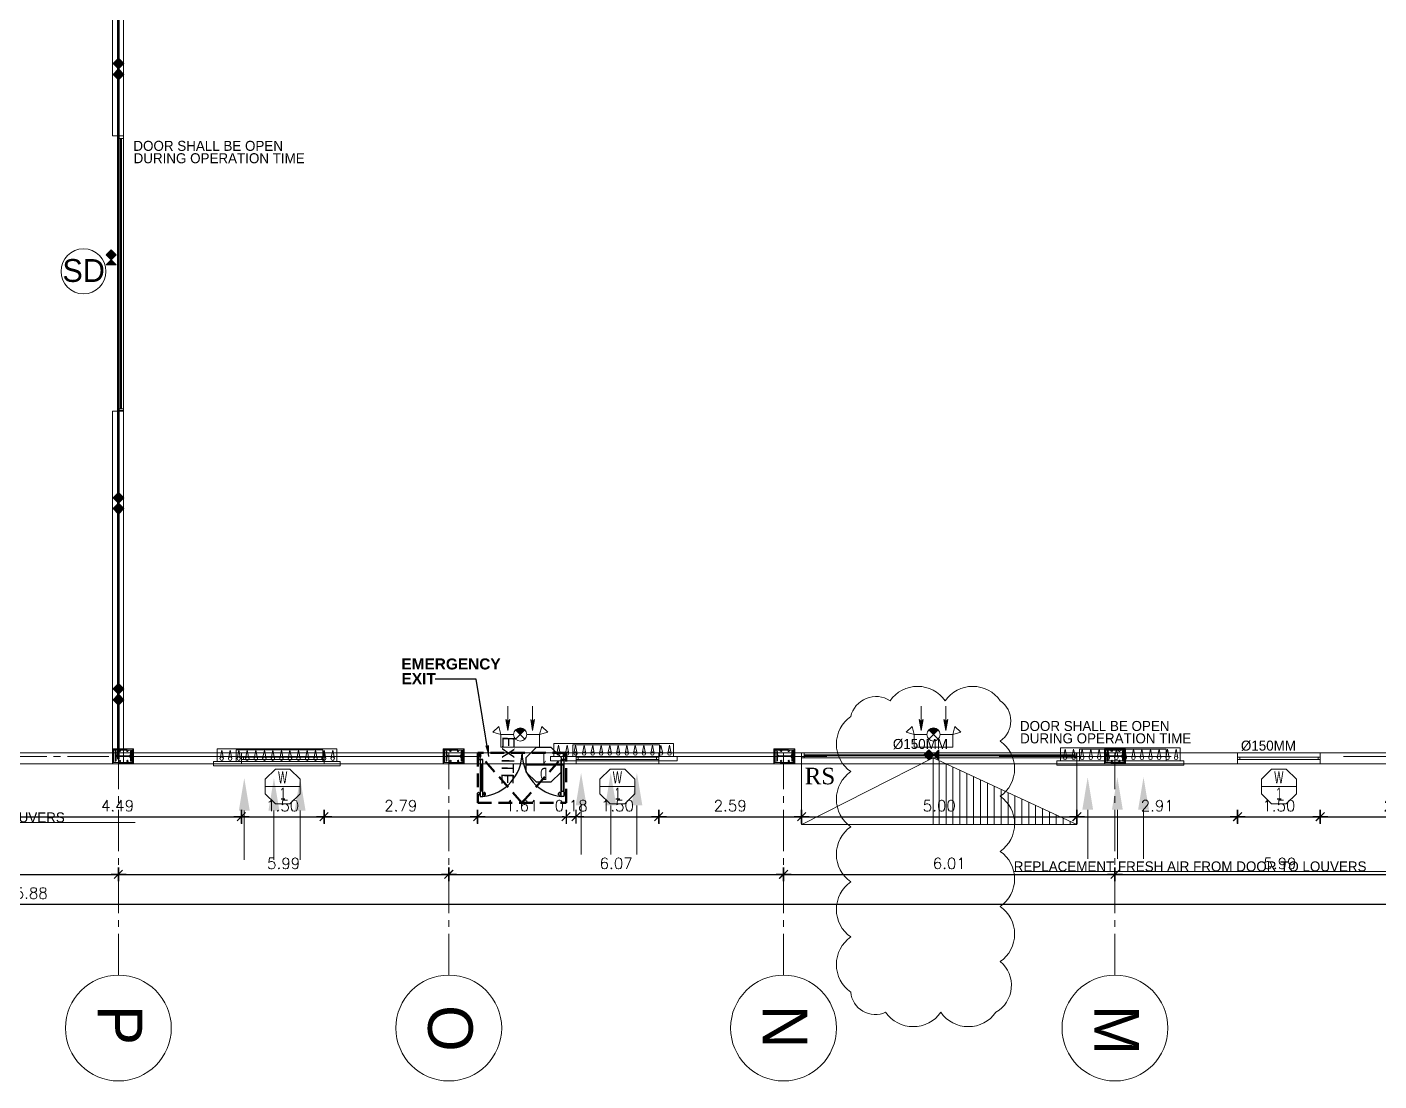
# Model space of a CAD drawing. Header units: inches. Extents: x -68096 to 69834, y -16833 to 17650.
# Drawn here: x 817.82 to 842.35, y 179.15 to 198.27 of the extents above; entities that cross this region are included whole.
import ezdxf
from ezdxf.enums import TextEntityAlignment as Align

# ---------------------------------------------------------------- set-up
doc = ezdxf.new("R2010")
doc.units = ezdxf.units.IN
doc.header["$MEASUREMENT"] = 0
for name, pattern in [('CENTER2', [1.125, 0.75, -0.125, 0.125, -0.125]), ('DASHED2', [0.375, 0.25, -0.125]), ('HIDDEN', [0.375, 0.25, -0.125])]:
    doc.linetypes.add(name, pattern=pattern)
for name, color, linetype in [('1-EX-DUCT', 8, 'Continuous'), ('A-TEXT', 3, 'Continuous'), ('AC3', 2, 'Continuous'), ('AXES', 251, 'CENTER2'), ('DIAMENSION', 240, 'Continuous'), ('DIM18', 40, 'Continuous'), ('ELEV', 37, 'Continuous'), ('FIXTURES', 1, 'Continuous'), ('H-DETL-TEXT', 3, 'Continuous'), ('TEXT', 23, 'Continuous'), ('TILES', 1, 'Continuous'), ('wall plan', 40, 'Continuous'), ('WINC', 2, 'Continuous'), ('WINDOOR', 5, 'Continuous'), ('WINDOW', 30, 'Continuous')]:
    doc.layers.add(name, color=color, linetype=linetype)
for name, color, linetype, lineweight in [('A-BORDER', 7, 'Continuous', 50), ('A-FIX', 1, 'Continuous', 18), ('ELE 6', 14, 'Continuous', 15), ('FIRE EMERGENCY LIGHT', 211, 'Continuous', 30), ('FPS', 172, 'Continuous', 60), ('TEXT30', 62, 'Continuous', 25)]:
    doc.layers.add(name, color=color, linetype=linetype, lineweight=lineweight)
doc.styles.add('Browallia', font='')
doc.styles.add('ISCOP3', font='swissc.ttf')
doc.styles.add('MAHER_TIMES', font='times.ttf')
doc.styles.add('ROMANS', font='romans.shx')
doc.styles.get("Standard").update_dxf_attribs({"font": 'arial.ttf'})
doc.styles.add('STYLE1', font='arialbd.ttf')
doc.styles.get('Browallia').set_extended_font_data('BrowalliaUPC')
doc.dimstyles.new('100', dxfattribs={"dimtxt": 0.2, "dimasz": 0.035, "dimexe": 0, "dimexo": 0, "dimgap": 0.1, "dimtad": 1, "dimzin": 0, "dimdsep": 46, "dimtxsty": 'ROMANS', "dimblk": 'J2', "dimblk1": 'J2', "dimblk2": 'J2', "dimsah": 1, "dimcen": 0, "dimse1": 1, "dimse2": 1, "dimclrd": 1, "dimclre": 1, "dimclrt": 6, "dimadec": 0, "dimazin": 0, "dimtfac": 0.9, "dimtix": 1, "dimtmove": 2, "dimatfit": 3, "dimldrblk": 'J2', "dimfxl": 1, "dimtolj": 1, "dimtzin": 0, "dimarcsym": 0})
doc.dimstyles.new('STANDARD$7', dxfattribs={"dimscale": 500, "dimtxt": 0.7, "dimasz": 5, "dimexe": 0.18, "dimexo": 0.5, "dimgap": 0.2, "dimtad": 0, "dimtih": 1, "dimtoh": 1, "dimdec": 4, "dimzin": 0, "dimdsep": 46, "dimtxsty": 'Standard', "dimcen": 0.09, "dimadec": 0, "dimazin": 0, "dimtfac": 1, "dimtdec": 4, "dimtofl": 0, "dimtmove": 0, "dimatfit": 3, "dimfxl": 1, "dimtolj": 1, "dimtzin": 0, "dimarcsym": 0})

# ---------------------------------------------------------------- blocks, each defined once
blk = doc.blocks.new('FGFGFGGFH')
at = {"layer": 'ELEV', "lineweight": 5, "ltscale": 10}
blk.add_hatch(color=256, dxfattribs=at).paths.add_polyline_path([(240487.056, 378767.641), (240487.056, 378767.596, -0.414214), (240487.036, 378767.576), (240486.836, 378767.576, -0.414214), (240486.816, 378767.596), (240486.816, 378767.641, 0.414214), (240486.796, 378767.661), (240486.786, 378767.661), (240486.786, 378767.461), (240486.796, 378767.461, 0.414214), (240486.816, 378767.481), (240486.816, 378767.526, -0.414214), (240486.836, 378767.546), (240487.036, 378767.546, -0.414214), (240487.056, 378767.526), (240487.056, 378767.481, 0.414214), (240487.076, 378767.461), (240487.086, 378767.461), (240487.086, 378767.661), (240487.076, 378767.661, 0.414214)])
at = {"lineweight": 5}
for p, q in [((240486.752, 378767.701), (240487.132, 378767.701)), ((240486.752, 378767.429), (240486.752, 378767.701)), ((240486.775, 378767.677), (240487.109, 378767.677)), ((240486.775, 378767.452), (240486.775, 378767.677)), ((240487.109, 378767.677), (240487.109, 378767.452)), ((240487.132, 378767.701), (240487.132, 378767.429)), ((240487.132, 378767.429), (240486.752, 378767.429)), ((240487.109, 378767.452), (240486.775, 378767.452))]:
    blk.add_line(p, q, dxfattribs=at)
at = {"linetype": 'HIDDEN', "lineweight": 5}
for p, q in [((240486.76, 378767.693), (240487.124, 378767.693)), ((240486.76, 378767.436), (240486.76, 378767.693)), ((240486.767, 378767.685), (240487.117, 378767.685)), ((240486.767, 378767.444), (240486.767, 378767.685)), ((240487.117, 378767.685), (240487.117, 378767.444)), ((240487.124, 378767.693), (240487.124, 378767.436)), ((240487.124, 378767.436), (240486.76, 378767.436)), ((240487.117, 378767.444), (240486.767, 378767.444))]:
    blk.add_line(p, q, dxfattribs=at)
at = {"lineweight": 5}
for centre in [(240486.86, 378767.651), (240486.999, 378767.651), (240486.86, 378767.465), (240487, 378767.463)]:
    blk.add_circle(centre, 0.0141, dxfattribs=at)
blk = doc.blocks.new('J2')
for p, q in [((-4, 0), (0, 0)), ((-2.19, -2.19), (2.15, 2.15)), ((0, 3.53), (0, -3.59)), ((0, 0), (3.82, 0))]:
    blk.add_line(p, q)
blk = doc.blocks.new('*D189')
at = {"color": 251, "lineweight": -2, "transparency": 16777216}
blk.add_line((813.542, 182.896), (819.446, 182.896), dxfattribs=at)
at = {"layer": 'Defpoints', "color": 0, "transparency": 16777216}
for p in [(819.481, 182.896), (813.507, 182.437), (819.481, 182.271)]:
    blk.add_point(p, dxfattribs=at)
at = {"color": 251, "lineweight": -2, "transparency": 16777216, "xscale": 0.035, "yscale": 0.035, "zscale": 0.035, "rotation": 180}
blk.add_blockref('J2', (813.507, 182.896), dxfattribs=at)
at = {"color": 251, "lineweight": -2, "transparency": 16777216, "xscale": 0.035, "yscale": 0.035, "zscale": 0.035}
blk.add_blockref('J2', (819.481, 182.896), dxfattribs=at)
at = {"color": 251, "lineweight": 0, "transparency": 16777216, "insert": (816.494, 183.096), "char_height": 0.2, "attachment_point": 5, "style": 'ROMANS'}
blk.add_mtext('\\A1;5.97', dxfattribs=at)
blk = doc.blocks.new('*D190')
at = {"color": 251, "lineweight": -2, "transparency": 16777216}
blk.add_line((819.516, 182.896), (825.441, 182.896), dxfattribs=at)
at = {"layer": 'Defpoints', "color": 0, "transparency": 16777216}
for p in [(825.476, 182.896), (819.481, 182.271), (825.476, 182.045)]:
    blk.add_point(p, dxfattribs=at)
at = {"color": 251, "lineweight": -2, "transparency": 16777216, "xscale": 0.035, "yscale": 0.035, "zscale": 0.035, "rotation": 180}
blk.add_blockref('J2', (819.481, 182.896), dxfattribs=at)
at = {"color": 251, "lineweight": -2, "transparency": 16777216, "xscale": 0.035, "yscale": 0.035, "zscale": 0.035}
blk.add_blockref('J2', (825.476, 182.896), dxfattribs=at)
at = {"color": 251, "lineweight": 0, "transparency": 16777216, "insert": (822.479, 183.096), "char_height": 0.2, "attachment_point": 5, "style": 'ROMANS'}
blk.add_mtext('\\A1;5.99', dxfattribs=at)
blk = doc.blocks.new('*D191')
at = {"color": 251, "lineweight": -2, "transparency": 16777216}
blk.add_line((825.511, 182.896), (831.515, 182.896), dxfattribs=at)
at = {"layer": 'Defpoints', "color": 0, "transparency": 16777216}
for p in [(831.55, 182.896), (825.476, 182.045), (831.55, 181.954)]:
    blk.add_point(p, dxfattribs=at)
at = {"color": 251, "lineweight": -2, "transparency": 16777216, "xscale": 0.035, "yscale": 0.035, "zscale": 0.035, "rotation": 180}
blk.add_blockref('J2', (825.476, 182.896), dxfattribs=at)
at = {"color": 251, "lineweight": -2, "transparency": 16777216, "xscale": 0.035, "yscale": 0.035, "zscale": 0.035}
blk.add_blockref('J2', (831.55, 182.896), dxfattribs=at)
at = {"color": 251, "lineweight": 0, "transparency": 16777216, "insert": (828.513, 183.096), "char_height": 0.2, "attachment_point": 5, "style": 'ROMANS'}
blk.add_mtext('\\A1;6.07', dxfattribs=at)
blk = doc.blocks.new('*D192')
at = {"color": 251, "lineweight": -2, "transparency": 16777216}
blk.add_line((831.585, 182.896), (837.528, 182.896), dxfattribs=at)
at = {"layer": 'Defpoints', "color": 0, "transparency": 16777216}
for p in [(837.563, 182.896), (831.55, 181.954), (837.563, 181.773)]:
    blk.add_point(p, dxfattribs=at)
at = {"color": 251, "lineweight": -2, "transparency": 16777216, "xscale": 0.035, "yscale": 0.035, "zscale": 0.035, "rotation": 180}
blk.add_blockref('J2', (831.55, 182.896), dxfattribs=at)
at = {"color": 251, "lineweight": -2, "transparency": 16777216, "xscale": 0.035, "yscale": 0.035, "zscale": 0.035}
blk.add_blockref('J2', (837.563, 182.896), dxfattribs=at)
at = {"color": 251, "lineweight": 0, "transparency": 16777216, "insert": (834.557, 183.096), "char_height": 0.2, "attachment_point": 5, "style": 'ROMANS'}
blk.add_mtext('\\A1;6.01', dxfattribs=at)
blk = doc.blocks.new('*D193')
at = {"color": 251, "lineweight": -2, "transparency": 16777216}
blk.add_line((837.598, 182.896), (843.517, 182.896), dxfattribs=at)
at = {"layer": 'Defpoints', "color": 0, "transparency": 16777216}
for p in [(843.552, 182.896), (837.563, 181.773), (843.552, 181.728)]:
    blk.add_point(p, dxfattribs=at)
at = {"color": 251, "lineweight": -2, "transparency": 16777216, "xscale": 0.035, "yscale": 0.035, "zscale": 0.035, "rotation": 180}
blk.add_blockref('J2', (837.563, 182.896), dxfattribs=at)
at = {"color": 251, "lineweight": -2, "transparency": 16777216, "xscale": 0.035, "yscale": 0.035, "zscale": 0.035}
blk.add_blockref('J2', (843.552, 182.896), dxfattribs=at)
at = {"color": 251, "lineweight": 0, "transparency": 16777216, "insert": (840.558, 183.096), "char_height": 0.2, "attachment_point": 5, "style": 'ROMANS'}
blk.add_mtext('\\A1;5.99', dxfattribs=at)
blk = doc.blocks.new('door front')
at = {"linetype": 'DASHED2'}
for q in [(0, 0), (1.602, 0)]:
    blk.add_line((0.801, 0.905), q, dxfattribs=at)
blk.add_lwpolyline([(0, 0), (1.602, 0), (1.602, 0.905), (0, 0.905)], close=True, dxfattribs=at)
at = {"layer": 'WINC'}
blk.add_line((0.724, 0.216), (0.091, 0.216), dxfattribs=at)
blk.add_lwpolyline([(0.091, 0.085), (0.091, 0.348), (0.276, 0.533), (0.539, 0.533), (0.724, 0.348), (0.724, 0.085), (0.539, -0.1), (0.276, -0.1)], close=True, dxfattribs=at)
at = {"layer": 'WINDOOR'}
for p, q in [((-0.007, 0.765), (-0.007, 0.732)), ((0.024, 0.752), (0.04, 0.752)), ((0.024, 0.737), (0.04, 0.737)), ((0.04, 0.695), (0.04, 0.795)), ((0.09, 0.795), (0.09, 0.12)), ((0.106, 0.752), (0.09, 0.752)), ((0.106, 0.737), (0.09, 0.737)), ((1.494, 0.752), (1.51, 0.752)), ((1.494, 0.737), (1.51, 0.737)), ((1.56, 0.695), (1.56, 0.795)), ((1.576, 0.752), (1.56, 0.752)), ((1.576, 0.737), (1.56, 0.737)), ((0.09, 0.695), (0.04, 0.695)), ((1.51, 0.695), (1.56, 0.695)), ((0.09, 0.22), (0.04, 0.22)), ((1.51, 0.22), (1.56, 0.22))]:
    blk.add_line(p, q, dxfattribs=at)
at = {"layer": 'WINDOOR', "color": 1}
for p, q in [((1.51, 0.795), (1.51, 0.12)), ((0, 0), (0, 0.12)), ((0, 0.12), (0.09, 0.12)), ((0.05, 0), (0, 0)), ((1.6, 0.12), (1.51, 0.12)), ((1.55, 0), (1.6, 0))]:
    blk.add_line(p, q, dxfattribs=at)
at = {"layer": 'WINDOOR'}
for points in [[(0.024, 0.727), (0.024, 0.762)], [(0.106, 0.727), (0.106, 0.762)], [(0.137, 0.765), (0.137, 0.736)], [(1.463, 0.765), (1.463, 0.736)], [(1.494, 0.727), (1.494, 0.762)], [(1.576, 0.727), (1.576, 0.762)], [(1.607, 0.765), (1.607, 0.732)], [(0.05, 0.22), (0.05, 0.695)], [(0.08, 0.695), (0.08, 0.22)], [(1.52, 0.695), (1.52, 0.22)], [(1.55, 0.22), (1.55, 0.695)]]:
    blk.add_lwpolyline(points, dxfattribs=at)
for points in [[(0.04, 0.12), (0.04, 0.795), (0.09, 0.795), (0.09, 0.12)], [(1.56, 0.12), (1.56, 0.795), (1.51, 0.795), (1.51, 0.12)], [(0, 0), (0, 0.12), (0.04, 0.12), (0.04, 0.07), (0.05, 0.07), (0.05, 0)], [(1.6, 0), (1.6, 0.12), (1.56, 0.12), (1.56, 0.07), (1.55, 0.07), (1.55, 0)]]:
    blk.add_lwpolyline(points, close=True, dxfattribs=at)
for centre, radius, start, end in [((0.008, 0.752), 0.0197, 31.4112, 136.5903), ((0, 0), 0.8, 0, 83.5406), ((0.122, 0.752), 0.0197, 43.4097, 148.5888), ((1.6, 0), 0.8, 96.4594, 180), ((1.478, 0.752), 0.0197, 31.4112, 136.5903), ((1.592, 0.752), 0.0197, 43.4097, 148.5888), ((0.011, 0.741), 0.0199, 208.8113, 313.389), ((0.119, 0.74), 0.0184, 224.2297, 347.8432), ((1.481, 0.74), 0.0184, 192.1568, 315.7703), ((1.589, 0.741), 0.0199, 226.611, 331.1887)]:
    blk.add_arc(centre, radius, start, end, dxfattribs=at)
at = {"layer": 'TEXT', "style": 'ISCOP3', "width": 0.7}
for s, p in [('D', (0.408, 0.382)), ('1', (0.403, 0.088))]:
    blk.add_text(s, height=0.22, dxfattribs=at).set_placement(p, align=Align.MIDDLE)
blk = doc.blocks.new('*D172')
at = {"color": 251, "lineweight": -2, "transparency": 16777216}
blk.add_line((817.253, 183.942), (821.677, 183.942), dxfattribs=at)
at = {"layer": 'Defpoints', "color": 0, "transparency": 16777216}
for p in [(817.218, 184.982), (821.712, 184.902), (821.712, 183.942)]:
    blk.add_point(p, dxfattribs=at)
at = {"color": 251, "lineweight": -2, "transparency": 16777216, "xscale": 0.035, "yscale": 0.035, "zscale": 0.035, "rotation": 180}
blk.add_blockref('J2', (817.218, 183.942), dxfattribs=at)
at = {"color": 251, "lineweight": -2, "transparency": 16777216, "xscale": 0.035, "yscale": 0.035, "zscale": 0.035}
blk.add_blockref('J2', (821.712, 183.942), dxfattribs=at)
at = {"color": 251, "lineweight": 0, "transparency": 16777216, "insert": (819.465, 184.142), "char_height": 0.2, "attachment_point": 5, "style": 'ROMANS'}
blk.add_mtext('\\A1;4.49', dxfattribs=at)
blk = doc.blocks.new('*D173')
at = {"color": 251, "lineweight": -2, "transparency": 16777216}
blk.add_line((821.747, 183.942), (823.177, 183.942), dxfattribs=at)
at = {"layer": 'Defpoints', "color": 0, "transparency": 16777216}
for p in [(823.212, 184.982), (821.712, 184.902), (823.212, 183.942)]:
    blk.add_point(p, dxfattribs=at)
at = {"color": 251, "lineweight": -2, "transparency": 16777216, "xscale": 0.035, "yscale": 0.035, "zscale": 0.035, "rotation": 180}
blk.add_blockref('J2', (821.712, 183.942), dxfattribs=at)
at = {"color": 251, "lineweight": -2, "transparency": 16777216, "xscale": 0.035, "yscale": 0.035, "zscale": 0.035}
blk.add_blockref('J2', (823.212, 183.942), dxfattribs=at)
at = {"color": 251, "lineweight": 0, "transparency": 16777216, "insert": (822.462, 184.142), "char_height": 0.2, "attachment_point": 5, "style": 'ROMANS'}
blk.add_mtext('\\A1;1.50', dxfattribs=at)
blk = doc.blocks.new('*D174')
at = {"color": 251, "lineweight": -2, "transparency": 16777216}
blk.add_line((823.247, 183.942), (825.963, 183.942), dxfattribs=at)
at = {"layer": 'Defpoints', "color": 0, "transparency": 16777216}
for p in [(823.212, 184.982), (825.998, 184.337), (825.998, 183.942)]:
    blk.add_point(p, dxfattribs=at)
at = {"color": 251, "lineweight": -2, "transparency": 16777216, "xscale": 0.035, "yscale": 0.035, "zscale": 0.035, "rotation": 180}
blk.add_blockref('J2', (823.212, 183.942), dxfattribs=at)
at = {"color": 251, "lineweight": -2, "transparency": 16777216, "xscale": 0.035, "yscale": 0.035, "zscale": 0.035}
blk.add_blockref('J2', (825.998, 183.942), dxfattribs=at)
at = {"color": 251, "lineweight": 0, "transparency": 16777216, "insert": (824.605, 184.142), "char_height": 0.2, "attachment_point": 5, "style": 'ROMANS'}
blk.add_mtext('\\A1;2.79', dxfattribs=at)
blk = doc.blocks.new('*D175')
at = {"color": 251, "lineweight": -2, "transparency": 16777216}
blk.add_line((826.033, 183.942), (827.57, 183.942), dxfattribs=at)
at = {"layer": 'Defpoints', "color": 0, "transparency": 16777216}
for p in [(825.998, 184.337), (827.605, 184.197), (827.605, 183.942)]:
    blk.add_point(p, dxfattribs=at)
at = {"color": 251, "lineweight": -2, "transparency": 16777216, "xscale": 0.035, "yscale": 0.035, "zscale": 0.035, "rotation": 180}
blk.add_blockref('J2', (825.998, 183.942), dxfattribs=at)
at = {"color": 251, "lineweight": -2, "transparency": 16777216, "xscale": 0.035, "yscale": 0.035, "zscale": 0.035}
blk.add_blockref('J2', (827.605, 183.942), dxfattribs=at)
at = {"color": 251, "lineweight": 0, "transparency": 16777216, "insert": (826.802, 184.142), "char_height": 0.2, "attachment_point": 5, "style": 'ROMANS'}
blk.add_mtext('\\A1;1.61', dxfattribs=at)
blk = doc.blocks.new('*D176')
at = {"color": 251, "lineweight": -2, "transparency": 16777216}
for p, q in [((827.57, 183.942), (827.535, 183.942)), ((827.605, 183.942), (827.786, 183.942)), ((827.821, 183.942), (827.856, 183.942))]:
    blk.add_line(p, q, dxfattribs=at)
at = {"layer": 'Defpoints', "color": 0, "transparency": 16777216}
for p in [(827.786, 184.902), (827.605, 184.197), (827.786, 183.942)]:
    blk.add_point(p, dxfattribs=at)
at = {"color": 251, "lineweight": -2, "transparency": 16777216, "xscale": 0.035, "yscale": 0.035, "zscale": 0.035}
blk.add_blockref('J2', (827.605, 183.942), dxfattribs=at)
at = {"color": 251, "lineweight": -2, "transparency": 16777216, "xscale": 0.035, "yscale": 0.035, "zscale": 0.035, "rotation": 180}
blk.add_blockref('J2', (827.786, 183.942), dxfattribs=at)
at = {"color": 251, "lineweight": 0, "transparency": 16777216, "insert": (827.696, 184.142), "char_height": 0.2, "attachment_point": 5, "style": 'ROMANS'}
blk.add_mtext('\\A1;0.18', dxfattribs=at)
blk = doc.blocks.new('*D177')
at = {"color": 251, "lineweight": -2, "transparency": 16777216}
blk.add_line((827.821, 183.942), (829.251, 183.942), dxfattribs=at)
at = {"layer": 'Defpoints', "color": 0, "transparency": 16777216}
for p in [(827.786, 184.902), (829.286, 184.902), (829.286, 183.942)]:
    blk.add_point(p, dxfattribs=at)
at = {"color": 251, "lineweight": -2, "transparency": 16777216, "xscale": 0.035, "yscale": 0.035, "zscale": 0.035, "rotation": 180}
blk.add_blockref('J2', (827.786, 183.942), dxfattribs=at)
at = {"color": 251, "lineweight": -2, "transparency": 16777216, "xscale": 0.035, "yscale": 0.035, "zscale": 0.035}
blk.add_blockref('J2', (829.286, 183.942), dxfattribs=at)
at = {"color": 251, "lineweight": 0, "transparency": 16777216, "insert": (828.536, 184.142), "char_height": 0.2, "attachment_point": 5, "style": 'ROMANS'}
blk.add_mtext('\\A1;1.50', dxfattribs=at)
blk = doc.blocks.new('*D178')
at = {"color": 251, "lineweight": -2, "transparency": 16777216}
blk.add_line((829.321, 183.942), (831.843, 183.942), dxfattribs=at)
at = {"layer": 'Defpoints', "color": 0, "transparency": 16777216}
for p in [(829.286, 184.902), (831.878, 184.379), (831.878, 183.942)]:
    blk.add_point(p, dxfattribs=at)
at = {"color": 251, "lineweight": -2, "transparency": 16777216, "xscale": 0.035, "yscale": 0.035, "zscale": 0.035, "rotation": 180}
blk.add_blockref('J2', (829.286, 183.942), dxfattribs=at)
at = {"color": 251, "lineweight": -2, "transparency": 16777216, "xscale": 0.035, "yscale": 0.035, "zscale": 0.035}
blk.add_blockref('J2', (831.878, 183.942), dxfattribs=at)
at = {"color": 251, "lineweight": 0, "transparency": 16777216, "insert": (830.582, 184.142), "char_height": 0.2, "attachment_point": 5, "style": 'ROMANS'}
blk.add_mtext('\\A1;2.59', dxfattribs=at)
blk = doc.blocks.new('*D179')
at = {"color": 251, "lineweight": -2, "transparency": 16777216}
blk.add_line((831.913, 183.942), (836.838, 183.942), dxfattribs=at)
at = {"layer": 'Defpoints', "color": 0, "transparency": 16777216}
for p in [(831.878, 184.379), (836.873, 184.379), (836.873, 183.942)]:
    blk.add_point(p, dxfattribs=at)
at = {"color": 251, "lineweight": -2, "transparency": 16777216, "xscale": 0.035, "yscale": 0.035, "zscale": 0.035, "rotation": 180}
blk.add_blockref('J2', (831.878, 183.942), dxfattribs=at)
at = {"color": 251, "lineweight": -2, "transparency": 16777216, "xscale": 0.035, "yscale": 0.035, "zscale": 0.035}
blk.add_blockref('J2', (836.873, 183.942), dxfattribs=at)
at = {"color": 251, "lineweight": 0, "transparency": 16777216, "insert": (834.376, 184.142), "char_height": 0.2, "attachment_point": 5, "style": 'ROMANS'}
blk.add_mtext('\\A1;5.00', dxfattribs=at)
blk = doc.blocks.new('*D180')
at = {"color": 251, "lineweight": -2, "transparency": 16777216}
blk.add_line((836.908, 183.942), (839.753, 183.942), dxfattribs=at)
at = {"layer": 'Defpoints', "color": 0, "transparency": 16777216}
for p in [(839.788, 184.902), (836.873, 184.379), (839.788, 183.942)]:
    blk.add_point(p, dxfattribs=at)
at = {"color": 251, "lineweight": -2, "transparency": 16777216, "xscale": 0.035, "yscale": 0.035, "zscale": 0.035, "rotation": 180}
blk.add_blockref('J2', (836.873, 183.942), dxfattribs=at)
at = {"color": 251, "lineweight": -2, "transparency": 16777216, "xscale": 0.035, "yscale": 0.035, "zscale": 0.035}
blk.add_blockref('J2', (839.788, 183.942), dxfattribs=at)
at = {"color": 251, "lineweight": 0, "transparency": 16777216, "insert": (838.331, 184.142), "char_height": 0.2, "attachment_point": 5, "style": 'ROMANS'}
blk.add_mtext('\\A1;2.91', dxfattribs=at)
blk = doc.blocks.new('*D181')
at = {"color": 251, "lineweight": -2, "transparency": 16777216}
blk.add_line((839.823, 183.942), (841.253, 183.942), dxfattribs=at)
at = {"layer": 'Defpoints', "color": 0, "transparency": 16777216}
for p in [(839.788, 184.902), (841.288, 184.902), (841.288, 183.942)]:
    blk.add_point(p, dxfattribs=at)
at = {"color": 251, "lineweight": -2, "transparency": 16777216, "xscale": 0.035, "yscale": 0.035, "zscale": 0.035, "rotation": 180}
blk.add_blockref('J2', (839.788, 183.942), dxfattribs=at)
at = {"color": 251, "lineweight": -2, "transparency": 16777216, "xscale": 0.035, "yscale": 0.035, "zscale": 0.035}
blk.add_blockref('J2', (841.288, 183.942), dxfattribs=at)
at = {"color": 251, "lineweight": 0, "transparency": 16777216, "insert": (840.538, 184.142), "char_height": 0.2, "attachment_point": 5, "style": 'ROMANS'}
blk.add_mtext('\\A1;1.50', dxfattribs=at)
blk = doc.blocks.new('*D182')
at = {"color": 251, "lineweight": -2, "transparency": 16777216}
blk.add_line((841.323, 183.942), (844.151, 183.942), dxfattribs=at)
at = {"layer": 'Defpoints', "color": 0, "transparency": 16777216}
for p in [(841.288, 184.902), (844.186, 184.379), (844.186, 183.942)]:
    blk.add_point(p, dxfattribs=at)
at = {"color": 251, "lineweight": -2, "transparency": 16777216, "xscale": 0.035, "yscale": 0.035, "zscale": 0.035, "rotation": 180}
blk.add_blockref('J2', (841.288, 183.942), dxfattribs=at)
at = {"color": 251, "lineweight": -2, "transparency": 16777216, "xscale": 0.035, "yscale": 0.035, "zscale": 0.035}
blk.add_blockref('J2', (844.186, 183.942), dxfattribs=at)
at = {"color": 251, "lineweight": 0, "transparency": 16777216, "insert": (842.737, 184.142), "char_height": 0.2, "attachment_point": 5, "style": 'ROMANS'}
blk.add_mtext('\\A1;2.90', dxfattribs=at)
blk = doc.blocks.new('*D210')
at = {"color": 251, "lineweight": -2, "transparency": 16777216}
blk.add_line((779.908, 182.354), (855.718, 182.354), dxfattribs=at)
at = {"layer": 'Defpoints', "color": 0, "transparency": 16777216}
for p in [(855.753, 182.354), (779.873, 179.323), (855.753, 179.323)]:
    blk.add_point(p, dxfattribs=at)
at = {"color": 251, "lineweight": -2, "transparency": 16777216, "xscale": 0.035, "yscale": 0.035, "zscale": 0.035, "rotation": 180}
blk.add_blockref('J2', (779.873, 182.354), dxfattribs=at)
at = {"color": 251, "lineweight": -2, "transparency": 16777216, "xscale": 0.035, "yscale": 0.035, "zscale": 0.035}
blk.add_blockref('J2', (855.753, 182.354), dxfattribs=at)
at = {"color": 251, "lineweight": 0, "transparency": 16777216, "insert": (817.813, 182.554), "char_height": 0.2, "attachment_point": 5, "style": 'ROMANS'}
blk.add_mtext('\\A1;75.88', dxfattribs=at)
blk = doc.blocks.new('F.A.L.')
at = {"layer": 'AC3', "color": 1, "linetype": 'Continuous', "lineweight": 0}
for p, q in [((-733, 411), (-1441, 411)), ((-733, 34), (-1441, 34)), ((-733, -394), (-1441, -394))]:
    blk.add_line(p, q, dxfattribs=at)
for points in [[(-733, 490), (-733, 333), (-263, 411)], [(-733, 112), (-733, -45), (-263, 34)], [(-733, -316), (-733, -472), (-263, -394)]]:
    blk.add_solid(points, dxfattribs=at)
at = {"layer": 'ELE 6', "lineweight": 0}
blk.add_lwpolyline([(-26, -513), (-26, 737), (141, 737), (141, -513), (-26, -513)], dxfattribs=at)
at = {"layer": 'H-DETL-TEXT', "color": 12, "lineweight": 0}
blk.add_lwpolyline([(-88, -837), (-26, -837), (-26, 991), (-88, 991)], close=True, dxfattribs=at)
for points in [[(-26, -785), (159, -785), (159, 939), (-26, 939)], [(16, 906), (139, 881), (16, 856)], [(16, 783), (139, 758), (16, 733)], [(16, 659), (139, 635), (16, 610)], [(16, 536), (139, 512), (16, 487)], [(16, 413), (139, 388), (16, 364)], [(16, 290), (139, 265), (16, 241)], [(16, 167), (139, 142), (16, 118)], [(16, 44), (139, 19), (16, -6)], [(16, -79), (139, -104), (16, -129)], [(16, -203), (139, -227), (16, -252)], [(16, -326), (139, -350), (16, -375)], [(16, -449), (139, -474), (16, -498)], [(16, -572), (139, -597), (16, -621)], [(16, -695), (139, -720), (16, -744)]]:
    blk.add_lwpolyline(points, dxfattribs=at)
for centre in [(16, 881), (16, 758), (16, 635), (16, 512), (16, 388), (16, 265), (16, 142), (16, 19), (16, -104), (16, -227), (16, -350), (16, -474), (16, -597), (16, -720)]:
    blk.add_circle(centre, 24.6, dxfattribs=at)

msp = doc.modelspace()

# ---------------------------------------------------------------- hatches: boundary and pattern name
at = {"layer": 'FIRE EMERGENCY LIGHT', "lineweight": 0, "true_color": 0x636466}
for points in [[(819.48112, 197.51083), (819.38306, 197.60888), (819.48112, 197.70694), (819.57917, 197.60888)], [(819.48112, 197.31472), (819.57917, 197.41278), (819.48112, 197.51083), (819.38306, 197.41278)], [(819.25691, 194.13566), (819.34749, 194.04508), (819.43808, 194.13566), (819.34749, 194.22624)], [(819.25691, 193.95449), (819.43808, 193.95449), (819.34749, 194.04508)], [(819.48112, 189.63124), (819.38306, 189.72929), (819.48112, 189.82735), (819.57917, 189.72929)], [(819.48112, 189.43513), (819.57917, 189.53318), (819.48112, 189.63124), (819.38306, 189.53318)], [(819.48112, 186.16441), (819.38306, 186.26246), (819.48112, 186.36052), (819.57917, 186.26246)], [(819.48112, 185.9683), (819.57917, 186.06636), (819.48112, 186.16441), (819.38306, 186.06636)], [(826.51355, 185.70641), (826.54837, 185.64956), (826.5832, 185.70641), (826.54837, 185.50723)], [(827.03147, 185.70641), (826.99664, 185.64956), (826.96181, 185.70641), (826.99664, 185.50723)], [(834.01172, 185.70641), (834.04655, 185.64956), (834.08138, 185.70641), (834.04655, 185.50723)], [(834.52964, 185.70641), (834.49482, 185.64956), (834.45999, 185.70641), (834.49482, 185.50723)], [(826.85721, 185.51931, 0.19891237), (826.77251, 185.55439, 0.19891237), (826.68781, 185.51931), (826.77251, 185.43461)], [(834.35538, 185.51931, 0.19891237), (834.27068, 185.55439, 0.19891237), (834.18598, 185.51931), (834.27068, 185.43461)], [(834.18498, 184.97586), (834.27556, 185.06645), (834.18498, 185.15703), (834.0944, 185.06645)], [(834.36614, 184.97586), (834.36614, 185.15703), (834.27556, 185.06645)]]:
    msp.add_hatch(color=251, dxfattribs=at).paths.add_polyline_path(points)
at = {"layer": 'TILES', "lineweight": 0, "ltscale": 10, "true_color": 0x636466}
h = msp.add_hatch(dxfattribs=at)
h.set_pattern_fill('ANSI31', color=251, angle=225, style=0)
h.set_pattern_definition([(270, (836.87338, 185.01211), (0.125, 6e-12), [])])
h.paths.add_polyline_path([(834.2641, 183.8005), (836.87338, 183.8005), (836.87338, 183.80079), (834.2641, 185.01211)])

# ---------------------------------------------------------------- linework, layer by layer
at = {"color": 251, "lineweight": 0, "true_color": 0x636466}
for p, q in [((819.57307, 184.90211), (819.57307, 248.25987)), ((819.37307, 196.29651), (819.37307, 203.59519)), ((819.37307, 184.90211), (819.37307, 191.30139))]:
    msp.add_line(p, q, dxfattribs=at)
at = {"linetype": 'DASHED2', "lineweight": 0, "ltscale": 3}
msp.add_line((819.48112, 247.98766), (819.48112, 185.17433), dxfattribs=at)
at = {"color": 1, "lineweight": 0}
for p, q in [((812.10777, 183.83949), (819.78627, 183.83949)), ((835.7275, 182.95019), (843.406, 182.95019))]:
    msp.add_line(p, q, dxfattribs=at)
at = {"color": 251, "lineweight": 0, "true_color": 0x636466}
for points in [[(779.87345, 248.25987), (855.7532, 248.25987), (855.7532, 184.90211), (779.87345, 184.90211)], [(780.07345, 248.05987), (855.5532, 248.05987), (855.5532, 185.10211), (780.07345, 185.10211)]]:
    msp.add_lwpolyline(points, close=True, dxfattribs=at)
at = {"lineweight": 0}
msp.add_lwpolyline([(855.5532, 185.10211), (780.07345, 185.10211), (780.07345, 248.05987), (855.5532, 248.05987)], close=True, dxfattribs=at)
at = {"color": 4, "lineweight": 0}
msp.add_lwpolyline([(835.48265, 186.04766, 0.52056705), (834.48265, 186.04766, 0.52056705), (833.48265, 186.04766, 0.52056705), (832.76975, 185.76056, 0.52056705), (832.76975, 184.76056, 0.52056705), (832.76975, 183.76056, 0.52056705), (832.76975, 182.76056, 0.52056705), (832.76975, 181.76056, 0.52056705), (832.76975, 180.76056, 0.52056705), (833.40281, 180.39363, 0.52056705), (834.40281, 180.39363, 0.52056705), (835.40281, 180.39363, 0.52056705), (835.48265, 181.31379, 0.52056705), (835.48265, 182.31379, 0.52056705), (835.48265, 183.31379, 0.52056705), (835.48265, 184.31379, 0.52056705), (835.48265, 185.31379, 0.52056705)], format="xyb", close=True, dxfattribs=at)
at = {"color": 251, "lineweight": 0, "true_color": 0x636466}
for points in [[(826.05507, 185.10211), (804.60324, 185.10211)], [(855.37307, 185.10211), (827.55507, 185.10211)], [(826.09507, 184.90211), (804.56324, 184.90211)], [(855.7532, 184.90211), (827.51507, 184.90211)]]:
    msp.add_lwpolyline(points, dxfattribs=at)
at = {"layer": 'A-FIX', "color": 251, "lineweight": 0, "true_color": 0x636466}
for p, q in [((819.57307, 196.29651), (819.48307, 196.29651)), ((819.48307, 196.25151), (819.48307, 196.29651)), ((819.48307, 191.30139), (819.48307, 196.25151)), ((819.57307, 196.25151), (819.48307, 196.25151)), ((819.51874, 191.34639), (819.51874, 196.25151)), ((819.5374, 191.34639), (819.5374, 196.25151)), ((819.57307, 196.25151), (819.57307, 196.29651)), ((819.57307, 196.00009), (819.57307, 191.31185)), ((819.57307, 191.34639), (819.48307, 191.34639)), ((819.57307, 191.34639), (819.57307, 191.30139)), ((819.57307, 191.30139), (819.48307, 191.30139)), ((831.87825, 185.10211), (831.87825, 185.01211)), ((831.92325, 185.10211), (831.87825, 185.10211)), ((831.92325, 185.01211), (831.87825, 185.01211)), ((831.92325, 185.10211), (831.92325, 185.01211)), ((836.82838, 185.06645), (831.92325, 185.06645)), ((836.82838, 185.04778), (831.92325, 185.04778)), ((836.87338, 185.01211), (831.92325, 185.01211)), ((832.17468, 185.10211), (836.86291, 185.10211)), ((836.82838, 185.10211), (836.82838, 185.01211)), ((836.82838, 185.10211), (836.87338, 185.10211)), ((836.87338, 185.10211), (836.87338, 185.01211))]:
    msp.add_line(p, q, dxfattribs=at)
at = {"layer": 'AXES', "color": 251, "lineweight": 0, "true_color": 0x636466}
for p, q in [((819.48112, 181.06806), (819.48112, 229.51717)), ((826.05507, 185.03723), (772.92187, 185.03723)), ((825.47602, 181.06806), (825.47602, 185.10211)), ((831.5498, 181.06806), (831.5498, 185.10211)), ((837.56342, 181.06806), (837.56342, 185.10211))]:
    msp.add_line(p, q, dxfattribs=at)
at = {"layer": 'AXES', "color": 251, "lineweight": 0, "ltscale": 25, "true_color": 0x636466}
for p, q in [((819.58857, 185.03723), (826.05507, 185.03723)), ((860.46026, 185.03723), (827.55507, 185.03723))]:
    msp.add_line(p, q, dxfattribs=at)
for centre in [(819.48112, 180.10806), (825.47602, 180.10806), (831.5498, 180.10806), (837.56342, 180.10806)]:
    msp.add_circle(centre, 0.96, dxfattribs=at)
at = {"layer": 'DIAMENSION', "color": 251, "lineweight": 0, "true_color": 0x636466}
msp.add_circle((818.84746, 193.83868), 0.40775, dxfattribs=at)
at = {"layer": 'FIRE EMERGENCY LIGHT', "color": 251, "lineweight": 0, "true_color": 0x636466}
for p, q in [((826.54837, 185.64956), (826.54837, 185.94887)), ((826.99664, 185.64956), (826.99664, 185.94887)), ((834.04655, 185.64956), (834.04655, 185.94887)), ((834.49482, 185.64956), (834.49482, 185.94887)), ((826.54837, 185.64956), (826.51355, 185.70641)), ((826.51355, 185.70641), (826.54837, 185.50723)), ((826.54837, 185.64956), (826.5832, 185.70641)), ((826.5832, 185.70641), (826.54837, 185.50723)), ((826.99664, 185.64956), (826.96181, 185.70641)), ((826.96181, 185.70641), (826.99664, 185.50723)), ((826.99664, 185.64956), (827.03147, 185.70641)), ((827.03147, 185.70641), (826.99664, 185.50723)), ((834.04655, 185.64956), (834.01172, 185.70641)), ((834.01172, 185.70641), (834.04655, 185.50723)), ((834.04655, 185.64956), (834.08138, 185.70641)), ((834.08138, 185.70641), (834.04655, 185.50723)), ((834.49482, 185.64956), (834.45999, 185.70641)), ((834.45999, 185.70641), (834.49482, 185.50723)), ((834.49482, 185.64956), (834.52964, 185.70641)), ((834.52964, 185.70641), (834.49482, 185.50723)), ((826.77251, 185.43461), (826.68781, 185.51931)), ((826.77251, 185.43461), (826.85721, 185.51931)), ((834.27068, 185.43461), (834.18598, 185.51931)), ((834.27068, 185.43461), (834.35538, 185.51931)), ((826.42253, 185.43461), (826.42253, 185.20423)), ((826.65272, 185.43461), (826.42253, 185.43461)), ((826.77251, 185.43461), (826.68781, 185.34991)), ((826.77251, 185.43461), (826.85721, 185.34991)), ((827.12249, 185.43461), (826.89229, 185.43461)), ((827.12249, 185.20423), (827.12249, 185.43461)), ((833.9207, 185.43461), (833.9207, 185.20423)), ((834.1509, 185.43461), (833.9207, 185.43461)), ((834.27068, 185.43461), (834.18598, 185.34991)), ((834.27068, 185.43461), (834.35538, 185.34991)), ((834.62066, 185.43461), (834.39047, 185.43461)), ((834.62066, 185.20423), (834.62066, 185.43461)), ((826.42253, 185.20423), (827.12249, 185.20423)), ((833.9207, 185.20423), (834.62066, 185.20423))]:
    msp.add_line(p, q, dxfattribs=at)
for points in [[(819.48112, 197.51083), (819.38306, 197.60888), (819.48112, 197.70694), (819.57917, 197.60888)], [(819.48112, 197.31472), (819.57917, 197.41278), (819.48112, 197.51083), (819.38306, 197.41278)], [(819.25691, 194.13566), (819.34749, 194.04508), (819.43808, 194.13566), (819.34749, 194.22624)], [(819.48112, 189.63124), (819.38306, 189.72929), (819.48112, 189.82735), (819.57917, 189.72929)], [(819.48112, 189.43513), (819.57917, 189.53318), (819.48112, 189.63124), (819.38306, 189.53318)], [(819.48112, 186.16441), (819.38306, 186.26246), (819.48112, 186.36052), (819.57917, 186.26246)], [(819.48112, 185.9683), (819.57917, 186.06636), (819.48112, 186.16441), (819.38306, 186.06636)], [(826.42253, 185.43461), (826.38298, 185.58221), (826.27493, 185.47416)], [(827.12249, 185.43461), (827.16203, 185.58221), (827.27009, 185.47416)], [(833.9207, 185.43461), (833.88115, 185.58221), (833.7731, 185.47416)], [(834.62066, 185.43461), (834.66021, 185.58221), (834.76826, 185.47416)], [(834.18498, 184.97586), (834.27556, 185.06645), (834.18498, 185.15703), (834.0944, 185.06645)]]:
    msp.add_lwpolyline(points, close=True, dxfattribs=at)
for points in [[(819.25691, 193.95449), (819.43808, 193.95449), (819.34749, 194.04508), (819.25691, 193.95449)], [(834.36614, 184.97586), (834.36614, 185.15703), (834.27556, 185.06645), (834.36614, 184.97586)]]:
    msp.add_lwpolyline(points, dxfattribs=at)
for centre in [(826.77251, 185.43461), (834.27068, 185.43461)]:
    msp.add_circle(centre, 0.11979, dxfattribs=at)
at = {"layer": 'FIXTURES', "color": 251, "lineweight": 0, "true_color": 0x636466}
for p, q in [((831.88272, 183.8005), (834.26377, 185.01227)), ((834.26377, 185.01227), (836.87401, 183.8005)), ((831.87825, 184.95727), (831.87825, 183.8005)), ((836.87338, 184.95727), (836.87338, 183.8005)), ((836.87401, 183.8005), (831.87825, 183.8005)), ((831.88272, 183.8005), (836.82181, 183.8005))]:
    msp.add_line(p, q, dxfattribs=at)
at = {"layer": 'FPS', "color": 251, "linetype": 'HIDDEN', "lineweight": 0, "ltscale": 1.2, "true_color": 0x636466, "const_width": 0.04831}
msp.add_lwpolyline([(819.48112, 184.98169), (819.48112, 248.25987)], dxfattribs=at)
at = {"layer": 'TILES', "color": 251, "lineweight": 0, "ltscale": 10, "true_color": 0x636466}
msp.add_line((834.2641, 185.01211), (834.2641, 183.8005), dxfattribs=at)
for points in [[(819.48307, 191.31639), (819.57307, 191.31639)], [(836.85838, 185.01211), (836.85838, 185.10211)]]:
    msp.add_lwpolyline(points, dxfattribs=at)
at = {"layer": 'wall plan', "color": 251, "lineweight": 0, "true_color": 0x636466}
for p, q in [((819.37307, 196.29651), (819.57307, 196.29651)), ((819.37307, 191.30139), (819.57307, 191.30139)), ((821.71245, 185.10211), (821.71245, 184.90211)), ((823.21245, 185.10211), (823.21245, 184.90211)), ((827.78624, 185.10211), (827.78624, 184.90211)), ((829.28624, 185.10211), (829.28624, 184.90211)), ((831.87825, 184.95727), (831.87825, 185.10211)), ((836.87338, 184.95727), (836.87338, 185.10211)), ((839.78826, 185.10211), (839.78826, 184.90211)), ((841.28826, 185.10211), (841.28826, 184.90211))]:
    msp.add_line(p, q, dxfattribs=at)
at = {"layer": 'WINC', "color": 251, "lineweight": 0, "true_color": 0x636466}
for p, q in [((822.14568, 184.4903), (822.77928, 184.4903)), ((828.21946, 184.4903), (828.85306, 184.4903)), ((840.22148, 184.4903), (840.85508, 184.4903))]:
    msp.add_line(p, q, dxfattribs=at)
for points in [[(822.77928, 184.35907), (822.77928, 184.62152), (822.5937, 184.8071), (822.33125, 184.8071), (822.14568, 184.62152), (822.14568, 184.35907), (822.33125, 184.1735), (822.5937, 184.1735)], [(828.85306, 184.35907), (828.85306, 184.62152), (828.66748, 184.8071), (828.40504, 184.8071), (828.21946, 184.62152), (828.21946, 184.35907), (828.40504, 184.1735), (828.66748, 184.1735)], [(840.85508, 184.35907), (840.85508, 184.62152), (840.6695, 184.8071), (840.40706, 184.8071), (840.22148, 184.62152), (840.22148, 184.35907), (840.40706, 184.1735), (840.6695, 184.1735)]]:
    msp.add_lwpolyline(points, close=True, dxfattribs=at)
at = {"layer": 'WINDOW', "color": 251, "linetype": 'Continuous', "lineweight": 0, "ltscale": 0.05, "true_color": 0x636466}
for p, q in [((823.21245, 185.10211), (821.71245, 185.10211)), ((823.17245, 185.02211), (821.75245, 185.02211)), ((821.75245, 184.98211), (823.17245, 184.98211)), ((829.28624, 185.10211), (827.78624, 185.10211)), ((829.24624, 185.02211), (827.82624, 185.02211)), ((827.82624, 184.98211), (829.24624, 184.98211)), ((841.28826, 185.10211), (839.78826, 185.10211)), ((841.24826, 185.02211), (839.82826, 185.02211)), ((839.82826, 184.98211), (841.24826, 184.98211)), ((821.71245, 184.90211), (823.21245, 184.90211)), ((827.78624, 184.90211), (829.28624, 184.90211)), ((839.78826, 184.90211), (841.28826, 184.90211))]:
    msp.add_line(p, q, dxfattribs=at)
at = {"layer": 'WINDOW', "color": 251, "lineweight": 0, "true_color": 0x636466}
for p, q in [((821.75245, 185.02211), (821.71245, 185.02211)), ((821.75245, 184.98211), (821.71245, 184.98211)), ((821.75245, 184.98211), (821.75245, 185.02211)), ((823.17245, 184.98211), (823.17245, 185.02211)), ((823.17245, 185.02211), (823.21245, 185.02211)), ((823.17245, 184.98211), (823.21245, 184.98211)), ((827.82624, 185.02211), (827.78624, 185.02211)), ((827.82624, 184.98211), (827.78624, 184.98211)), ((827.82624, 184.98211), (827.82624, 185.02211)), ((829.24624, 184.98211), (829.24624, 185.02211)), ((829.24624, 185.02211), (829.28624, 185.02211)), ((829.24624, 184.98211), (829.28624, 184.98211)), ((839.82826, 185.02211), (839.78826, 185.02211)), ((839.82826, 184.98211), (839.78826, 184.98211)), ((839.82826, 184.98211), (839.82826, 185.02211)), ((841.24826, 184.98211), (841.24826, 185.02211)), ((841.24826, 185.02211), (841.28826, 185.02211)), ((841.24826, 184.98211), (841.28826, 184.98211))]:
    msp.add_line(p, q, dxfattribs=at)

# ---------------------------------------------------------------- block references
at = {"color": 251, "lineweight": 0, "true_color": 0x636466, "rotation": 180}
for p in [(241306.50512, 378952.60291), (241312.50512, 378952.60291), (241318.50512, 378952.60291), (241324.50512, 378952.60291)]:
    msp.add_blockref('FGFGFGGFH', p, dxfattribs=at)
at = {"layer": '1-EX-DUCT', "lineweight": 0, "xscale": -0.001258056558894, "yscale": 0.001258056558894, "zscale": 0.001258056558894, "rotation": 270}
for p in [(828.37221, 185.06874), (822.26072, 184.9761), (837.56503, 184.99165)]:
    msp.add_blockref('F.A.L.', p, dxfattribs=at)
at = {"layer": 'A-BORDER', "color": 251, "lineweight": 0, "true_color": 0x636466, "rotation": 180}
msp.add_blockref('door front', (827.60507, 185.10211), dxfattribs=at)

# ---------------------------------------------------------------- texts
at = {"color": 251, "linetype": 'Continuous', "lineweight": 0, "ltscale": 0.02, "true_color": 0x636466, "style": 'MAHER_TIMES'}
msp.add_text('RS', height=0.3, dxfattribs=at).set_placement((832.21052, 184.53089), align=Align.CENTER)
at = {"layer": 'A-TEXT', "color": 7, "linetype": 'ByBlock', "lineweight": 0, "style": 'Browallia'}
for s, height, p in [('DOOR SHALL BE OPEN ', 0.1817298, (819.7527, 196.02476)), ('DURING OPERATION TIME', 0.1817298, (819.75654, 195.80003)), ('DOOR SHALL BE OPEN ', 0.1817298, (835.8388, 185.49837)), ('DURING OPERATION TIME', 0.1817298, (835.84264, 185.27365)), ('%%C150MM', 0.18173, (833.53415, 185.17184)), ('%%C150MM', 0.18173, (839.84915, 185.14184)), ('REPLACEMENT FRESH AIR FROM DOOR TO LOUVERS', 0.1817298, (812.10777, 183.83949)), ('REPLACEMENT FRESH AIR FROM DOOR TO LOUVERS', 0.1817298, (835.7275, 182.95019))]:
    msp.add_text(s, height=height, dxfattribs=at).set_placement(p)
at = {"layer": 'A-TEXT', "color": 251, "linetype": 'ByBlock', "lineweight": 0, "true_color": 0x636466, "style": 'Browallia'}
msp.add_text('SD', height=0.41488, dxfattribs=at).set_placement((818.4649, 193.64625))
for s, height, rotation, p in [('EXITE', 0.225, 268.63683, (826.44871, 185.40104)), ('P', 0.81, 270, (819.10487, 180.52329)), ('O', 0.81, 270, (825.09977, 180.52329)), ('N', 0.81, 270, (831.17355, 180.52329)), ('M', 0.81, 270, (837.18717, 180.52329))]:
    msp.add_text(s, height=height, rotation=rotation, dxfattribs=at).set_placement(p)
at = {"layer": 'TEXT', "color": 251, "lineweight": 0, "true_color": 0x636466, "style": 'ISCOP3', "width": 0.7}
for s, p in [('W', (822.46156, 184.65581)), ('W', (828.53534, 184.65581)), ('W', (840.53736, 184.65581)), ('1', (822.46646, 184.36156)), ('1', (828.54025, 184.36156)), ('1', (840.54227, 184.36156))]:
    msp.add_text(s, height=0.22, dxfattribs=at).set_placement(p, align=Align.MIDDLE)
at = {"layer": 'TEXT30', "color": 7, "lineweight": 0, "style": 'STYLE1'}
for s, p in [('EMERGENCY', (824.61592, 186.61452)), ('EXIT', (824.619, 186.34768))]:
    msp.add_text(s, height=0.2, dxfattribs=at).set_placement(p)

# ---------------------------------------------------------------- dimensions: what is measured, and where the dimension line sits
at = {"color": 251, "lineweight": 0, "true_color": 0x636466}
for base, p1, p2, picture, middle in [((821.71245, 183.94195), (817.21755, 184.98211), (821.71245, 184.90211), '*D172', (819.465, 184.14195)), ((823.21245, 183.94195), (821.71245, 184.90211), (823.21245, 184.98211), '*D173', (822.46245, 184.14195)), ((825.99824, 183.94195), (823.21245, 184.98211), (825.99824, 184.33667), '*D174', (824.60535, 184.14195)), ((827.78624, 183.94195), (827.60507, 184.19688), (827.78624, 184.90211), '*D176', (827.69565, 184.14195)), ((829.28624, 183.94195), (827.78624, 184.90211), (829.28624, 184.90211), '*D177', (828.53624, 184.14195)), ((831.87825, 183.94195), (829.28624, 184.90211), (831.87825, 184.37888), '*D178', (830.58225, 184.14195)), ((839.78826, 183.94195), (836.87338, 184.37888), (839.78826, 184.90211), '*D180', (838.33082, 184.14195)), ((841.28826, 183.94195), (839.78826, 184.90211), (841.28826, 184.90211), '*D181', (840.53826, 184.14195)), ((844.18618, 183.94195), (841.28826, 184.90211), (844.18618, 184.37888), '*D182', (842.73722, 184.14195)), ((827.60507, 183.94195), (825.99824, 184.33667), (827.60507, 184.19688), '*D175', (826.80165, 184.14195)), ((836.87338, 183.94195), (831.87825, 184.37888), (836.87338, 184.37888), '*D179', (834.37582, 184.14195)), ((819.48112, 182.89612), (813.50701, 182.43715), (819.48112, 182.271), '*D189', (816.49406, 183.09612)), ((825.47602, 182.89612), (819.48112, 182.271), (825.47602, 182.04465), '*D190', (822.47857, 183.09612)), ((831.5498, 182.89612), (825.47602, 182.04465), (831.5498, 181.95424), '*D191', (828.51291, 183.09612)), ((837.56342, 182.89612), (831.5498, 181.95424), (837.56342, 181.7732), '*D192', (834.55661, 183.09612)), ((843.55183, 182.89612), (837.56342, 181.7732), (843.55183, 181.72789), '*D193', (840.55762, 183.09612)), ((855.7532, 182.35424), (779.87345, 179.32328), (855.7532, 179.32328), '*D210', (817.81332, 182.55424))]:
    dim = msp.add_linear_dim(base=base, p1=p1, p2=p2, dimstyle='100', override={"dimclrd": 251, "dimclrt": 251}, dxfattribs=at)
    dim.commit()
    dim.dimension.update_dxf_attribs({"geometry": picture, "text_midpoint": middle})

# ---------------------------------------------------------------- leaders
at = {"layer": 'DIM18', "color": 251, "linetype": 'Continuous', "lineweight": 0, "true_color": 0x636466}
msp.add_leader([(826.20391, 185.03723), (825.971, 186.43669), (825.22906, 186.43669)], dimstyle='STANDARD$7', override={"dimscale": 1, "dimtxt": 0.2, "dimasz": 0.2, "dimexe": 0.14, "dimexo": 0.3, "dimgap": 0.09, "dimtdec": 2}, dxfattribs=at)

doc.saveas('drawing.dxf')
